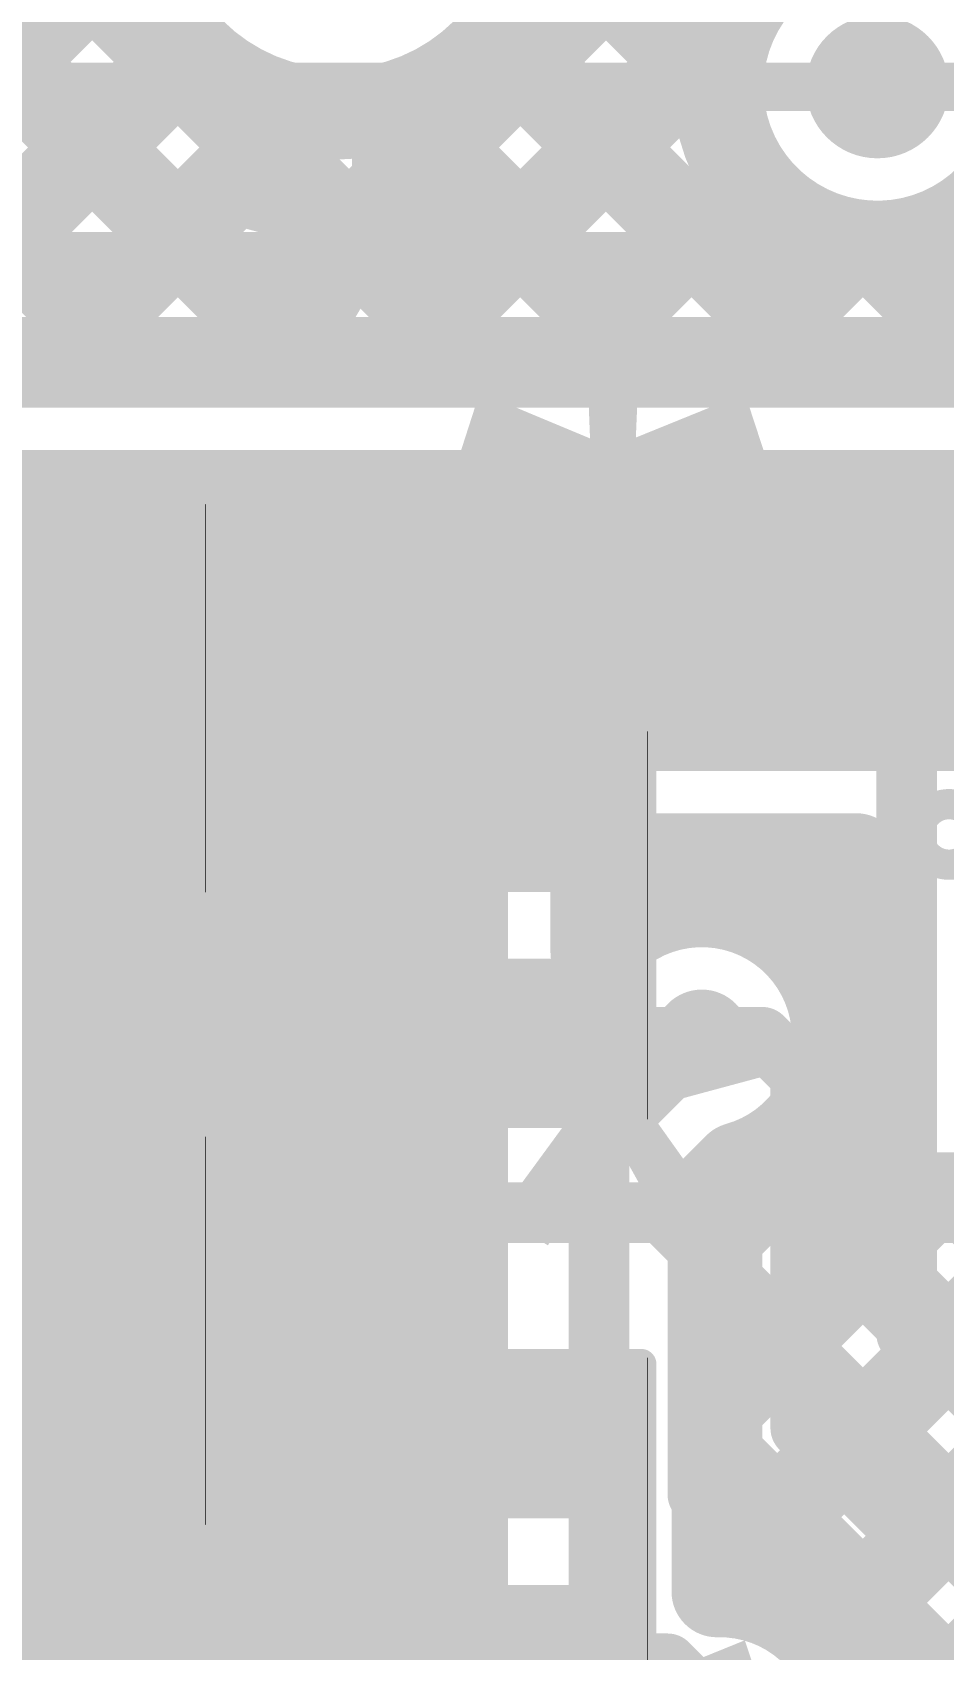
# Model space of a CAD drawing. Header units: millimetres. Extents: x -0.27 to 3.22, y -0.27 to 1.91.
# Drawn here: x 1.8704 to 2.0209, y 0.6128 to 0.88 of the extents above; entities that cross this region are included whole.
import ezdxf

# ---------------------------------------------------------------- set-up
doc = ezdxf.new("R2010")
doc.units = ezdxf.units.MM
doc.header["$MEASUREMENT"] = 0
for name, color, linetype in [('BottomLayer', 5, 'Continuous'), ('TopLayer', 1, 'Continuous'), ('TopOverlay', 2, 'Continuous'), ('TopPaste', 8, 'Continuous'), ('TopSolder', 216, 'Continuous'), ('ViaHoleLayer', 16, 'Continuous')]:
    doc.layers.add(name, color=color, linetype=linetype)
doc.styles.add('Arial', font='', dxfattribs={"height": 0.2})
doc.styles.get('Arial').set_extended_font_data('Arial')

# ---------------------------------------------------------------- blocks, each defined once
blk = doc.blocks.new('24_TSSOP_14')
at = {"layer": 'TopOverlay'}
for points, const_width in [([(-0.145, 0.155, 1), (-0.155, 0.155, 1)], 0.005), ([(-0.15625, 0.155, 1), (-0.15375, 0.155, 1)], 0.0025)]:
    blk.add_lwpolyline(points, format="xyb", close=True, dxfattribs=dict(at, const_width=const_width))
blk = doc.blocks.new('R__0402_62')
at = {"layer": 'TopLayer'}
for points in [[(-0.0275, -0.0125), (-0.0275, 0.0125), (-0.0095, 0.0125), (-0.0095, -0.0125)], [(0.0095, -0.0125), (0.0095, 0.0125), (0.0275, 0.0125), (0.0275, -0.0125)]]:
    blk.add_hatch(color=1, dxfattribs=at).paths.add_polyline_path(points)
at = {"layer": 'TopPaste'}
for points in [[(-0.0275, -0.0125), (-0.0275, 0.0125), (-0.0095, 0.0125), (-0.0095, -0.0125)], [(0.0095, -0.0125), (0.0095, 0.0125), (0.0275, 0.0125), (0.0275, -0.0125)]]:
    blk.add_hatch(color=8, dxfattribs=at).paths.add_polyline_path(points)
at = {"layer": 'TopSolder'}
for points in [[(-0.0315, -0.0165), (-0.0315, 0.0165), (-0.0055, 0.0165), (-0.0055, -0.0165)], [(0.0055, -0.0165), (0.0055, 0.0165), (0.0315, 0.0165), (0.0315, -0.0165)]]:
    blk.add_hatch(color=216, dxfattribs=at).paths.add_polyline_path(points)
at = {"layer": 'TopOverlay'}
for points, const_width in [([(-0.031, 0.016), (0.031, 0.016)], 0.005), ([(-0.031, 0.016), (-0.031, -0.016)], 0.005), ([(0.031, 0.016), (0.031, -0.016)], 0.005), ([(-0.031, -0.016), (0.031, -0.016)], 0.005), ([(-0.032, -0.017), (0.032, -0.017)], 0.000127)]:
    blk.add_lwpolyline(points, dxfattribs=dict(at, const_width=const_width))
for points, const_width in [([(-0.03225, 0.016, 1), (-0.02975, 0.016, 1)], 0.0025), ([(-0.03225, 0.016, 1), (-0.02975, 0.016, 1)], 0.0025), ([(0.02975, 0.016, 1), (0.03225, 0.016, 1)], 0.0025), ([(0.02975, 0.016, 1), (0.03225, 0.016, 1)], 0.0025), ([(-0.03225, -0.016, 1), (-0.02975, -0.016, 1)], 0.0025), ([(-0.03225, -0.016, 1), (-0.02975, -0.016, 1)], 0.0025), ([(0.02975, -0.016, 1), (0.03225, -0.016, 1)], 0.0025), ([(0.02975, -0.016, 1), (0.03225, -0.016, 1)], 0.0025), ([(-0.03203, -0.017, 1), (-0.03197, -0.017, 1)], 0.0000635), ([(0.03197, -0.017, 1), (0.03203, -0.017, 1)], 0.0000635)]:
    blk.add_lwpolyline(points, format="xyb", close=True, dxfattribs=dict(at, const_width=const_width))
blk = doc.blocks.new('R__0402_63')
at = {"layer": 'TopLayer'}
for points in [[(-0.0275, -0.0125), (-0.0275, 0.0125), (-0.0095, 0.0125), (-0.0095, -0.0125)], [(0.0095, -0.0125), (0.0095, 0.0125), (0.0275, 0.0125), (0.0275, -0.0125)]]:
    blk.add_hatch(color=1, dxfattribs=at).paths.add_polyline_path(points)
at = {"layer": 'TopPaste'}
for points in [[(-0.0275, -0.0125), (-0.0275, 0.0125), (-0.0095, 0.0125), (-0.0095, -0.0125)], [(0.0095, -0.0125), (0.0095, 0.0125), (0.0275, 0.0125), (0.0275, -0.0125)]]:
    blk.add_hatch(color=8, dxfattribs=at).paths.add_polyline_path(points)
at = {"layer": 'TopSolder'}
for points in [[(-0.0315, -0.0165), (-0.0315, 0.0165), (-0.0055, 0.0165), (-0.0055, -0.0165)], [(0.0055, -0.0165), (0.0055, 0.0165), (0.0315, 0.0165), (0.0315, -0.0165)]]:
    blk.add_hatch(color=216, dxfattribs=at).paths.add_polyline_path(points)
at = {"layer": 'TopOverlay'}
for points, const_width in [([(0.031, 0.016), (-0.031, 0.016)], 0.005), ([(-0.031, -0.016), (-0.031, 0.016)], 0.005), ([(0.031, -0.016), (0.031, 0.016)], 0.005), ([(0.031, -0.016), (-0.031, -0.016)], 0.005), ([(0.032, -0.017), (-0.032, -0.017)], 0.000127)]:
    blk.add_lwpolyline(points, dxfattribs=dict(at, const_width=const_width))
for points, const_width in [([(-0.03225, 0.016, 1), (-0.02975, 0.016, 1)], 0.0025), ([(-0.03225, 0.016, 1), (-0.02975, 0.016, 1)], 0.0025), ([(0.02975, 0.016, 1), (0.03225, 0.016, 1)], 0.0025), ([(0.02975, 0.016, 1), (0.03225, 0.016, 1)], 0.0025), ([(-0.03225, -0.016, 1), (-0.02975, -0.016, 1)], 0.0025), ([(-0.03225, -0.016, 1), (-0.02975, -0.016, 1)], 0.0025), ([(0.02975, -0.016, 1), (0.03225, -0.016, 1)], 0.0025), ([(0.02975, -0.016, 1), (0.03225, -0.016, 1)], 0.0025), ([(-0.03203, -0.017, 1), (-0.03197, -0.017, 1)], 0.0000635), ([(0.03197, -0.017, 1), (0.03203, -0.017, 1)], 0.0000635)]:
    blk.add_lwpolyline(points, format="xyb", close=True, dxfattribs=dict(at, const_width=const_width))
blk = doc.blocks.new('R__0402_64')
at = {"layer": 'TopLayer'}
for points in [[(-0.0275, -0.0125), (-0.0275, 0.0125), (-0.0095, 0.0125), (-0.0095, -0.0125)], [(0.0095, -0.0125), (0.0095, 0.0125), (0.0275, 0.0125), (0.0275, -0.0125)]]:
    blk.add_hatch(color=1, dxfattribs=at).paths.add_polyline_path(points)
at = {"layer": 'TopPaste'}
for points in [[(-0.0275, -0.0125), (-0.0275, 0.0125), (-0.0095, 0.0125), (-0.0095, -0.0125)], [(0.0095, -0.0125), (0.0095, 0.0125), (0.0275, 0.0125), (0.0275, -0.0125)]]:
    blk.add_hatch(color=8, dxfattribs=at).paths.add_polyline_path(points)
at = {"layer": 'TopSolder'}
for points in [[(-0.0315, -0.0165), (-0.0315, 0.0165), (-0.0055, 0.0165), (-0.0055, -0.0165)], [(0.0055, -0.0165), (0.0055, 0.0165), (0.0315, 0.0165), (0.0315, -0.0165)]]:
    blk.add_hatch(color=216, dxfattribs=at).paths.add_polyline_path(points)
at = {"layer": 'TopOverlay'}
for points, const_width in [([(-0.031, 0.016), (0.031, 0.016)], 0.005), ([(-0.031, 0.016), (-0.031, -0.016)], 0.005), ([(0.031, 0.016), (0.031, -0.016)], 0.005), ([(-0.031, -0.016), (0.031, -0.016)], 0.005), ([(-0.032, -0.017), (0.032, -0.017)], 0.000127)]:
    blk.add_lwpolyline(points, dxfattribs=dict(at, const_width=const_width))
for points, const_width in [([(-0.03225, 0.016, 1), (-0.02975, 0.016, 1)], 0.0025), ([(-0.03225, 0.016, 1), (-0.02975, 0.016, 1)], 0.0025), ([(0.02975, 0.016, 1), (0.03225, 0.016, 1)], 0.0025), ([(0.02975, 0.016, 1), (0.03225, 0.016, 1)], 0.0025), ([(-0.03225, -0.016, 1), (-0.02975, -0.016, 1)], 0.0025), ([(-0.03225, -0.016, 1), (-0.02975, -0.016, 1)], 0.0025), ([(0.02975, -0.016, 1), (0.03225, -0.016, 1)], 0.0025), ([(0.02975, -0.016, 1), (0.03225, -0.016, 1)], 0.0025), ([(-0.03203, -0.017, 1), (-0.03197, -0.017, 1)], 0.0000635), ([(0.03197, -0.017, 1), (0.03203, -0.017, 1)], 0.0000635)]:
    blk.add_lwpolyline(points, format="xyb", close=True, dxfattribs=dict(at, const_width=const_width))
blk = doc.blocks.new('R__0402_65')
at = {"layer": 'TopLayer'}
for points in [[(-0.0275, -0.0125), (-0.0275, 0.0125), (-0.0095, 0.0125), (-0.0095, -0.0125)], [(0.0095, -0.0125), (0.0095, 0.0125), (0.0275, 0.0125), (0.0275, -0.0125)]]:
    blk.add_hatch(color=1, dxfattribs=at).paths.add_polyline_path(points)
at = {"layer": 'TopPaste'}
for points in [[(-0.0275, -0.0125), (-0.0275, 0.0125), (-0.0095, 0.0125), (-0.0095, -0.0125)], [(0.0095, -0.0125), (0.0095, 0.0125), (0.0275, 0.0125), (0.0275, -0.0125)]]:
    blk.add_hatch(color=8, dxfattribs=at).paths.add_polyline_path(points)
at = {"layer": 'TopSolder'}
for points in [[(-0.0315, -0.0165), (-0.0315, 0.0165), (-0.0055, 0.0165), (-0.0055, -0.0165)], [(0.0055, -0.0165), (0.0055, 0.0165), (0.0315, 0.0165), (0.0315, -0.0165)]]:
    blk.add_hatch(color=216, dxfattribs=at).paths.add_polyline_path(points)
at = {"layer": 'TopOverlay'}
for points, const_width in [([(0.031, 0.016), (-0.031, 0.016)], 0.005), ([(-0.031, -0.016), (-0.031, 0.016)], 0.005), ([(0.031, -0.016), (0.031, 0.016)], 0.005), ([(0.031, -0.016), (-0.031, -0.016)], 0.005), ([(0.032, -0.017), (-0.032, -0.017)], 0.000127)]:
    blk.add_lwpolyline(points, dxfattribs=dict(at, const_width=const_width))
for points, const_width in [([(-0.03225, 0.016, 1), (-0.02975, 0.016, 1)], 0.0025), ([(-0.03225, 0.016, 1), (-0.02975, 0.016, 1)], 0.0025), ([(0.02975, 0.016, 1), (0.03225, 0.016, 1)], 0.0025), ([(0.02975, 0.016, 1), (0.03225, 0.016, 1)], 0.0025), ([(-0.03225, -0.016, 1), (-0.02975, -0.016, 1)], 0.0025), ([(-0.03225, -0.016, 1), (-0.02975, -0.016, 1)], 0.0025), ([(0.02975, -0.016, 1), (0.03225, -0.016, 1)], 0.0025), ([(0.02975, -0.016, 1), (0.03225, -0.016, 1)], 0.0025), ([(-0.03203, -0.017, 1), (-0.03197, -0.017, 1)], 0.0000635), ([(0.03197, -0.017, 1), (0.03203, -0.017, 1)], 0.0000635)]:
    blk.add_lwpolyline(points, format="xyb", close=True, dxfattribs=dict(at, const_width=const_width))

msp = doc.modelspace()

# ---------------------------------------------------------------- hatches: boundary and pattern name
at = {"layer": 'BottomLayer'}
h = msp.add_hatch(color=5, dxfattribs=at)
edge = h.paths.add_edge_path()
edge.add_arc((2.01, 0.871), 0.01181, 0, 360)
for points in [[(1.816, 0.431), (1.949, 0.431), (1.949, 0.811), (1.816, 0.811)], [(1.818, 0.758), (2.31, 0.758), (2.31, 0.811), (1.818, 0.811)]]:
    msp.add_hatch(color=5, dxfattribs=at).paths.add_polyline_path(points)
h = msp.add_hatch(color=5, dxfattribs=at)
edge = h.paths.add_edge_path()
edge.add_arc((1.934, 0.753), 0.01181, 0, 360)
h = msp.add_hatch(color=5, dxfattribs=at)
edge = h.paths.add_edge_path()
edge.add_arc((1.981, 0.714), 0.00787, 0, 360)
h = msp.add_hatch(color=5, dxfattribs=at)
edge = h.paths.add_edge_path()
edge.add_arc((1.934, 0.6485), 0.01181, 0, 360)
at = {"layer": 'TopLayer'}
h = msp.add_hatch(color=1, dxfattribs=at)
edge = h.paths.add_edge_path()
edge.add_arc((2.01, 0.871), 0.01181, 0, 360)
for points in [[(1.903, 0.739), (1.967, 0.739), (1.967, 0.767), (1.903, 0.767)], [(1.903, 0.6345), (1.967, 0.6345), (1.967, 0.6625), (1.903, 0.6625)]]:
    msp.add_hatch(color=1, dxfattribs=at).paths.add_polyline_path(points)
h = msp.add_hatch(color=1, dxfattribs=at)
edge = h.paths.add_edge_path()
edge.add_arc((1.934, 0.753), 0.01181, 0, 360)
h = msp.add_hatch(color=1, dxfattribs=at)
edge = h.paths.add_edge_path()
edge.add_arc((1.981, 0.714), 0.00787, 0, 360)
h = msp.add_hatch(color=1, dxfattribs=at)
edge = h.paths.add_edge_path()
edge.add_arc((1.934, 0.6485), 0.01181, 0, 360)
at = {"layer": 'ViaHoleLayer'}
h = msp.add_hatch(color=16, dxfattribs=at)
edge = h.paths.add_edge_path()
edge.add_arc((2.01, 0.871), 0.00591, 0, 360)
h = msp.add_hatch(color=16, dxfattribs=at)
edge = h.paths.add_edge_path()
edge.add_arc((1.934, 0.753), 0.00591, 0, 360)
h = msp.add_hatch(color=16, dxfattribs=at)
edge = h.paths.add_edge_path()
edge.add_arc((1.981, 0.714), 0.00394, 0, 360)
h = msp.add_hatch(color=16, dxfattribs=at)
edge = h.paths.add_edge_path()
edge.add_arc((1.934, 0.6485), 0.00591, 0, 360)

# ---------------------------------------------------------------- linework, layer by layer
at = {"layer": 'BottomLayer'}
for points, const_width in [([(1.8215, 0.94807), (1.94407, 0.8255)], 0.015), ([(1.82102, 0.92026), (1.91578, 0.8255)], 0.015), ([(1.90139, 0.8255), (1.98555, 0.90966)], 0.015), ([(1.8114, 0.9016), (1.8875, 0.8255)], 0.015), ([(1.95544, 0.89898), (1.98369, 0.87073)], 0.015), ([(1.81654, 0.8255), (1.88689, 0.89585)], 0.015), ([(1.92967, 0.8255), (1.98604, 0.88186)], 0.015), ([(1.84482, 0.8255), (1.89627, 0.87695)], 0.015), ([(1.94738, 0.87876), (2.00064, 0.8255)], 0.015), ([(1.87311, 0.8255), (1.91469, 0.86708)], 0.015), ([(1.93012, 0.86773), (1.97235, 0.8255)], 0.015), ([(2.01, 0.871), (2.36169, 0.871)], 0.008), ([(1.95796, 0.8255), (1.98841, 0.85596)], 0.015), ([(2.01453, 0.8255), (2.04153, 0.8525)], 0.015), ([(1.98624, 0.8255), (2.00577, 0.84503)], 0.015), ([(2.00973, 0.84469), (2.02892, 0.8255)], 0.015), ([(1.8035, 0.8255), (1.9635, 0.8255)], 0.015), ([(1.8035, 0.8255), (1.9635, 0.8255)], 0.015), ([(1.9635, 0.8255), (2.07654, 0.8255)], 0.015), ([(1.9635, 0.7435), (2.0065, 0.7435)], 0.015), ([(1.9635, 0.72794), (1.9635, 0.7435)], 0.015), ([(1.9695, 0.7435), (1.97699, 0.73601)], 0.015), ([(1.98195, 0.73635), (1.9891, 0.7435)], 0.015), ([(1.99778, 0.7435), (2.0065, 0.73478)], 0.015), ([(2.0065, 0.6875), (2.0065, 0.7435)], 0.015), ([(1.99988, 0.726), (2.0065, 0.73262)], 0.015), ([(1.964, 0.697), (1.981, 0.714)], 0.01), ([(2.00301, 0.70999), (2.0065, 0.7065)], 0.015), ([(1.9835, 0.68134), (2.0065, 0.70434)], 0.015), ([(1.964, 0.356), (1.964, 0.697)], 0.01), ([(1.99082, 0.6939), (2.2075, 0.47722)], 0.015), ([(1.9835, 0.68892), (1.98703, 0.69245)], 0.015), ([(1.9835, 0.62237), (1.9835, 0.68892)], 0.015), ([(1.9835, 0.65305), (2.01795, 0.6875)], 0.015), ([(1.9835, 0.62477), (2.04623, 0.6875)], 0.015), ([(2.00126, 0.61424), (2.07452, 0.6875)], 0.015), ([(2.0065, 0.6875), (2.079, 0.6875)], 0.015), ([(2.0255, 0.6875), (2.2075, 0.5055)], 0.015), ([(2.01273, 0.59743), (2.0923, 0.677)], 0.015), ([(1.9835, 0.67293), (2.20552, 0.45092)], 0.015), ([(1.9835, 0.64465), (2.19137, 0.43677)], 0.015)]:
    msp.add_lwpolyline(points, dxfattribs=dict(at, const_width=const_width))
at = {"layer": 'BottomLayer', "const_width": 0.015}
for points in [[(1.9555, 0.901, -1), (1.8865, 0.901)], [(2.02871, 0.8525, -1.221455), (1.99991, 0.8953)], [(1.9635, 0.72794, -0.709735), (2.00337, 0.714)], [(2.00337, 0.714, -0.336347), (1.98703, 0.69245)], [(1.9835, 0.62237, -0.366461), (2.00598, 0.60418)]]:
    msp.add_lwpolyline(points, format="xyb", dxfattribs=at)
at = {"layer": 'BottomLayer'}
for points, const_width in [([(1.98229, 0.88186, 1), (1.98979, 0.88186, 1)], 0.0075), ([(1.89252, 0.87695, 1), (1.90002, 0.87695, 1)], 0.0075), ([(1.94363, 0.87876, 1), (1.95113, 0.87876, 1)], 0.0075), ([(1.97994, 0.87073, 1), (1.98744, 0.87073, 1)], 0.0075), ([(1.91094, 0.86708, 1), (1.91844, 0.86708, 1)], 0.0075), ([(1.92637, 0.86773, 1), (1.93387, 0.86773, 1)], 0.0075), ([(2.008, 0.871, 1), (2.012, 0.871, 1)], 0.004), ([(1.98466, 0.85596, 1), (1.99216, 0.85596, 1)], 0.0075), ([(2.00202, 0.84503, 1), (2.00952, 0.84503, 1)], 0.0075), ([(2.00598, 0.84469, 1), (2.01348, 0.84469, 1)], 0.0075), ([(1.86936, 0.8255, 1), (1.87686, 0.8255, 1)], 0.0075), ([(1.88375, 0.8255, 1), (1.89125, 0.8255, 1)], 0.0075), ([(1.89764, 0.8255, 1), (1.90514, 0.8255, 1)], 0.0075), ([(1.91203, 0.8255, 1), (1.91953, 0.8255, 1)], 0.0075), ([(1.92592, 0.8255, 1), (1.93342, 0.8255, 1)], 0.0075), ([(1.94032, 0.8255, 1), (1.94782, 0.8255, 1)], 0.0075), ([(1.95421, 0.8255, 1), (1.96171, 0.8255, 1)], 0.0075), ([(1.95975, 0.8255, 1), (1.96725, 0.8255, 1)], 0.0075), ([(1.95975, 0.8255, 1), (1.96725, 0.8255, 1)], 0.0075), ([(1.95975, 0.8255, 1), (1.96725, 0.8255, 1)], 0.0075), ([(1.9686, 0.8255, 1), (1.9761, 0.8255, 1)], 0.0075), ([(1.98249, 0.8255, 1), (1.98999, 0.8255, 1)], 0.0075), ([(1.99689, 0.8255, 1), (2.00439, 0.8255, 1)], 0.0075), ([(2.01078, 0.8255, 1), (2.01828, 0.8255, 1)], 0.0075), ([(1.95975, 0.7435, 1), (1.96725, 0.7435, 1)], 0.0075), ([(1.95975, 0.7435, 1), (1.96725, 0.7435, 1)], 0.0075), ([(1.96575, 0.7435, 1), (1.97325, 0.7435, 1)], 0.0075), ([(1.98535, 0.7435, 1), (1.99285, 0.7435, 1)], 0.0075), ([(1.99403, 0.7435, 1), (2.00153, 0.7435, 1)], 0.0075), ([(2.00275, 0.7435, 1), (2.01025, 0.7435, 1)], 0.0075), ([(2.00275, 0.7435, 1), (2.01025, 0.7435, 1)], 0.0075), ([(1.97324, 0.73601, 1), (1.98074, 0.73601, 1)], 0.0075), ([(1.9782, 0.73635, 1), (1.9857, 0.73635, 1)], 0.0075), ([(2.00275, 0.73478, 1), (2.01025, 0.73478, 1)], 0.0075), ([(2.00275, 0.73262, 1), (2.01025, 0.73262, 1)], 0.0075), ([(1.95975, 0.72794, 1), (1.96725, 0.72794, 1)], 0.0075), ([(1.95975, 0.72794, 1), (1.96725, 0.72794, 1)], 0.0075), ([(1.99613, 0.726, 1), (2.00363, 0.726, 1)], 0.0075), ([(1.99962, 0.714, 1), (2.00712, 0.714, 1)], 0.0075), ([(1.99962, 0.714, 1), (2.00712, 0.714, 1)], 0.0075), ([(1.9785, 0.714, 1), (1.9835, 0.714, 1)], 0.005), ([(1.99926, 0.70999, 1), (2.00676, 0.70999, 1)], 0.0075), ([(2.00275, 0.7065, 1), (2.01025, 0.7065, 1)], 0.0075), ([(2.00275, 0.70434, 1), (2.01025, 0.70434, 1)], 0.0075), ([(1.9615, 0.697, 1), (1.9665, 0.697, 1)], 0.005), ([(1.9615, 0.697, 1), (1.9665, 0.697, 1)], 0.005), ([(1.98707, 0.6939, 1), (1.99457, 0.6939, 1)], 0.0075), ([(1.98328, 0.69245, 1), (1.99078, 0.69245, 1)], 0.0075), ([(1.98328, 0.69245, 1), (1.99078, 0.69245, 1)], 0.0075), ([(1.97975, 0.68892, 1), (1.98725, 0.68892, 1)], 0.0075), ([(1.97975, 0.68892, 1), (1.98725, 0.68892, 1)], 0.0075), ([(2.00275, 0.6875, 1), (2.01025, 0.6875, 1)], 0.0075), ([(2.00275, 0.6875, 1), (2.01025, 0.6875, 1)], 0.0075), ([(2.0142, 0.6875, 1), (2.0217, 0.6875, 1)], 0.0075), ([(2.02175, 0.6875, 1), (2.02925, 0.6875, 1)], 0.0075), ([(1.97975, 0.68134, 1), (1.98725, 0.68134, 1)], 0.0075), ([(1.97975, 0.67293, 1), (1.98725, 0.67293, 1)], 0.0075), ([(1.97975, 0.65305, 1), (1.98725, 0.65305, 1)], 0.0075), ([(1.97975, 0.64465, 1), (1.98725, 0.64465, 1)], 0.0075), ([(1.97975, 0.62477, 1), (1.98725, 0.62477, 1)], 0.0075), ([(1.97975, 0.62237, 1), (1.98725, 0.62237, 1)], 0.0075), ([(1.97975, 0.62237, 1), (1.98725, 0.62237, 1)], 0.0075), ([(1.99751, 0.61424, 1), (2.00501, 0.61424, 1)], 0.0075)]:
    msp.add_lwpolyline(points, format="xyb", close=True, dxfattribs=dict(at, const_width=const_width))
at = {"layer": 'TopLayer'}
for points, const_width in [([(1.819, 0.871), (2.01, 0.871)], 0.008), ([(1.814, 0.843), (2.09619, 0.843)], 0.008), ([(1.861, 0.758), (1.8915, 0.7885)], 0.008), ([(1.8915, 0.7885), (1.916, 0.7885)], 0.008), ([(1.916, 0.7885), (2.0035, 0.7885)], 0.01), ([(2.0035, 0.7885), (2.01483, 0.77717)], 0.01), ([(2.01483, 0.66496), (2.01483, 0.77717)], 0.01), ([(1.955, 0.714), (1.981, 0.714)], 0.01), ([(1.981, 0.714), (1.99097, 0.714)], 0.01), ([(1.99097, 0.714), (1.99733, 0.70764)], 0.01), ([(1.99733, 0.64943), (1.99733, 0.70764)], 0.01), ([(1.916, 0.684), (1.917, 0.685)], 0.01), ([(1.917, 0.685), (1.97447, 0.685)], 0.01), ([(1.97447, 0.685), (1.98033, 0.67914)], 0.01), ([(1.876, 0.67931), (1.88069, 0.684)], 0.008), ([(1.88069, 0.684), (1.916, 0.684)], 0.008), ([(1.98033, 0.6385), (1.98033, 0.67914)], 0.01), ([(1.876, 0.4), (1.876, 0.67931)], 0.008), ([(2.01483, 0.66496), (2.02068, 0.65911)], 0.01), ([(2.02068, 0.65911), (2.05502, 0.65911)], 0.01), ([(1.99733, 0.64943), (2.01588, 0.63089)], 0.01), ([(1.98033, 0.6385), (2.01353, 0.6053)], 0.01), ([(2.01588, 0.63089), (2.05765, 0.63089)], 0.01), ([(1.955, 0.6105), (1.97533, 0.6105)], 0.01), ([(1.97533, 0.6105), (2.00612, 0.5797)], 0.01)]:
    msp.add_lwpolyline(points, dxfattribs=dict(at, const_width=const_width))
for points, const_width in [([(2.008, 0.871, 1), (2.012, 0.871, 1)], 0.004), ([(1.8895, 0.7885, 1), (1.8935, 0.7885, 1)], 0.004), ([(1.8895, 0.7885, 1), (1.8935, 0.7885, 1)], 0.004), ([(1.9135, 0.7885, 1), (1.9185, 0.7885, 1)], 0.005), ([(1.914, 0.7885, 1), (1.918, 0.7885, 1)], 0.004), ([(2.001, 0.7885, 1), (2.006, 0.7885, 1)], 0.005), ([(2.001, 0.7885, 1), (2.006, 0.7885, 1)], 0.005), ([(2.01233, 0.77717, 1), (2.01733, 0.77717, 1)], 0.005), ([(2.01233, 0.77717, 1), (2.01733, 0.77717, 1)], 0.005), ([(1.9525, 0.714, 1), (1.9575, 0.714, 1)], 0.005), ([(1.9785, 0.714, 1), (1.9835, 0.714, 1)], 0.005), ([(1.9785, 0.714, 1), (1.9835, 0.714, 1)], 0.005), ([(1.98847, 0.714, 1), (1.99347, 0.714, 1)], 0.005), ([(1.98847, 0.714, 1), (1.99347, 0.714, 1)], 0.005), ([(1.99483, 0.70764, 1), (1.99983, 0.70764, 1)], 0.005), ([(1.99483, 0.70764, 1), (1.99983, 0.70764, 1)], 0.005), ([(1.9145, 0.685, 1), (1.9195, 0.685, 1)], 0.005), ([(1.9145, 0.685, 1), (1.9195, 0.685, 1)], 0.005), ([(1.97197, 0.685, 1), (1.97697, 0.685, 1)], 0.005), ([(1.97197, 0.685, 1), (1.97697, 0.685, 1)], 0.005), ([(1.87869, 0.684, 1), (1.88269, 0.684, 1)], 0.004), ([(1.87869, 0.684, 1), (1.88269, 0.684, 1)], 0.004), ([(1.9135, 0.684, 1), (1.9185, 0.684, 1)], 0.005), ([(1.914, 0.684, 1), (1.918, 0.684, 1)], 0.004), ([(1.97783, 0.67914, 1), (1.98283, 0.67914, 1)], 0.005), ([(1.97783, 0.67914, 1), (1.98283, 0.67914, 1)], 0.005), ([(1.874, 0.67931, 1), (1.878, 0.67931, 1)], 0.004), ([(1.874, 0.67931, 1), (1.878, 0.67931, 1)], 0.004), ([(2.01233, 0.66496, 1), (2.01733, 0.66496, 1)], 0.005), ([(2.01233, 0.66496, 1), (2.01733, 0.66496, 1)], 0.005), ([(2.01818, 0.65911, 1), (2.02318, 0.65911, 1)], 0.005), ([(2.01818, 0.65911, 1), (2.02318, 0.65911, 1)], 0.005), ([(1.99483, 0.64943, 1), (1.99983, 0.64943, 1)], 0.005), ([(1.99483, 0.64943, 1), (1.99983, 0.64943, 1)], 0.005), ([(1.97783, 0.6385, 1), (1.98283, 0.6385, 1)], 0.005), ([(1.97783, 0.6385, 1), (1.98283, 0.6385, 1)], 0.005), ([(2.01338, 0.63089, 1), (2.01838, 0.63089, 1)], 0.005), ([(2.01338, 0.63089, 1), (2.01838, 0.63089, 1)], 0.005), ([(1.9525, 0.6105, 1), (1.9575, 0.6105, 1)], 0.005), ([(1.97283, 0.6105, 1), (1.97783, 0.6105, 1)], 0.005), ([(1.97283, 0.6105, 1), (1.97783, 0.6105, 1)], 0.005)]:
    msp.add_lwpolyline(points, format="xyb", close=True, dxfattribs=dict(at, const_width=const_width))

# ---------------------------------------------------------------- block references
for name, p, rotation in [('R__0402_65', (1.916, 0.77), 270), ('R__0402_64', (1.955, 0.7325), 90), ('R__0402_63', (1.916, 0.6655), 270), ('R__0402_62', (1.955, 0.629), 90)]:
    msp.add_blockref(name, p, dxfattribs=dict(rotation=rotation))
msp.add_blockref('24_TSSOP_14', (2.17183, 0.5925))

# ---------------------------------------------------------------- texts
at = {"layer": 'TopOverlay', "style": 'Arial'}
for p in [(1.9, 0.7715), (1.939, 0.734), (1.9, 0.667), (1.939, 0.6305), (1.9, 0.565), (1.939, 0.528)]:
    msp.add_text('*', height=0.1, rotation=360, dxfattribs=at).set_placement(p)

doc.saveas('drawing.dxf')
